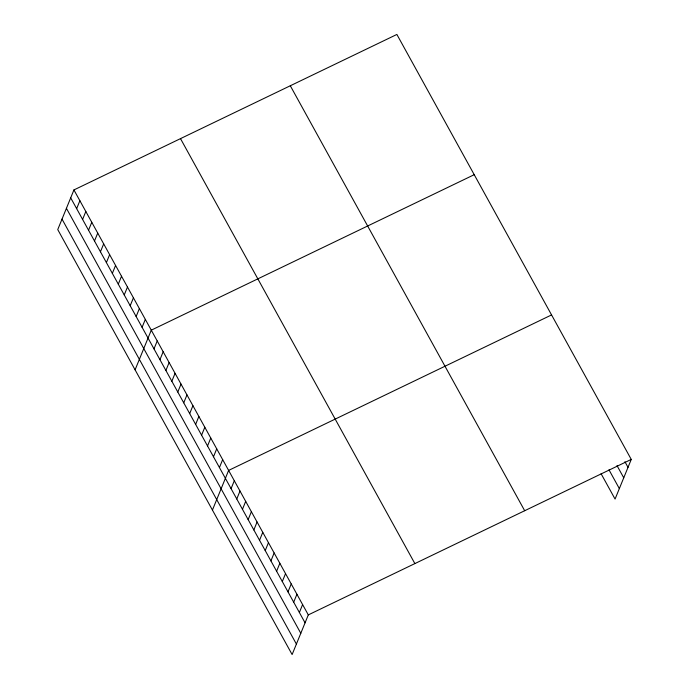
<?xml version="1.0" encoding="UTF-8"?>
<svg xmlns="http://www.w3.org/2000/svg" width="689" height="689" viewBox="0 0 689 689"><rect width="100%" height="100%" fill="white"/><g stroke="black" fill="none" stroke-linecap="round" stroke-linejoin="round"><path stroke-width="1.03" d="M73.93 189.931L57.747 229.583L292.119 654.55L308.302 614.898L631.253 459.417L396.881 34.45L73.93 189.931L308.302 614.898M76.651 208.646L79.881 200.723M82.594 219.429L85.832 211.506M88.545 230.221L91.775 222.297M94.496 241.004L97.726 233.089M100.448 251.795L103.677 243.872M106.399 262.578L109.629 254.663M112.341 273.369L115.58 265.446M118.293 284.152L121.522 276.237M124.244 294.944L127.474 287.02M130.195 305.727L133.425 297.812M136.146 316.518L139.376 308.594M142.089 327.309L145.327 319.386M135.096 369.821L151.27 330.169L474.221 174.687M153.992 348.884L157.221 340.96M159.943 359.667L163.172 351.752M165.894 370.458L169.124 362.535M171.837 381.241L175.075 373.326M177.788 392.032L181.018 384.109M183.739 402.815L186.969 394.9M189.69 413.607L192.92 405.683M195.642 424.39L198.871 416.475M201.584 435.181L204.822 427.258M207.535 445.972L210.765 438.049M213.487 456.755L216.716 448.832M219.438 467.547L222.668 459.623M212.436 510.058L228.619 470.415L551.562 314.925M231.073 488.656L234.312 480.733M236.766 498.974L240.005 491.05M242.459 509.292L245.689 501.377M248.152 519.618L251.382 511.694M253.845 529.936L257.075 522.012M259.538 540.254L262.767 532.33M265.231 550.571L268.46 542.656M270.923 560.898L274.153 552.974M276.616 571.215L279.846 563.292M282.301 581.533L285.539 573.618M287.993 591.86L291.232 583.936M293.686 602.177L296.925 594.254M299.379 612.495L302.609 604.58M631.253 459.417L615.07 499.069L601.101 473.731M624.914 461.708L628.015 467.331M617.017 465.609L623.743 477.804M608.998 469.829L619.342 488.596M290.302 85.763L524.682 510.721M180.501 138.627L414.873 563.585M70.7 197.855L305.072 622.822M66.428 208.328L300.8 633.294M62.019 219.111L296.399 644.077"/></g></svg>
